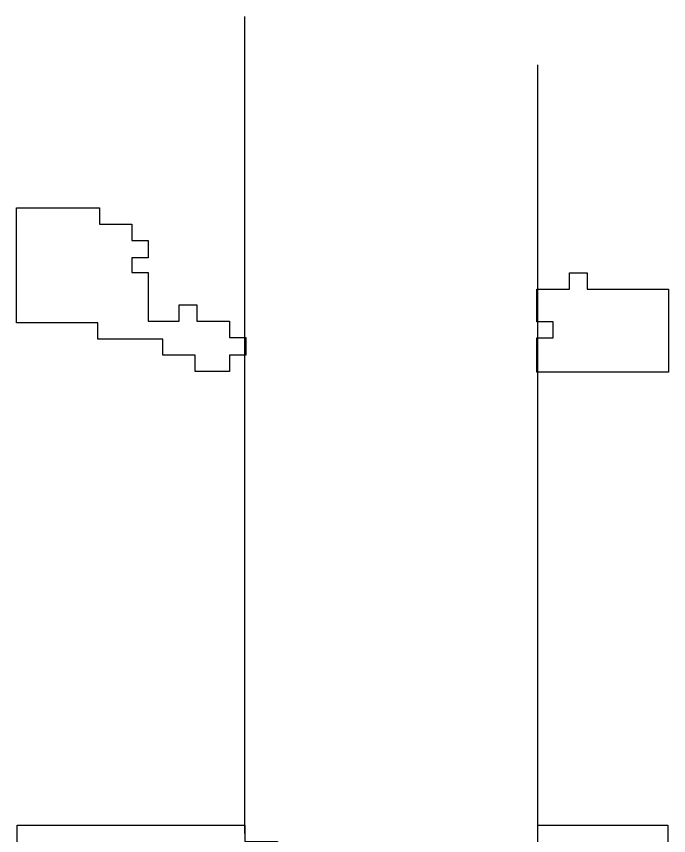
# Model space of a CAD drawing. Header units: metres. Extents: x 1950 to 2882, y 2050 to 2715.
# Drawn here: x 2324.8 to 2445.1, y 2563.8 to 2715 of the extents above; entities that cross this region are included whole.
import ezdxf

# ---------------------------------------------------------------- set-up
doc = ezdxf.new("R2010")
doc.units = ezdxf.units.M
for name, color, linetype in [('BRICK WALLS', 250, 'Continuous'), ('CONTEXT', 250, 'Continuous'), ('OUTLINE', 250, 'Continuous')]:
    doc.layers.add(name, color=color, linetype=linetype)

msp = doc.modelspace()

# ---------------------------------------------------------------- linework, layer by layer
at = {"layer": 'BRICK WALLS'}
for p, q in [((2366.98, 2564.24), (2366.98, 2715)), ((2420.98, 2565.74), (2420.98, 2706.08))]:
    msp.add_line(p, q, dxfattribs=at)
at = {"layer": 'CONTEXT'}
for points in [[(2324.83, 2679.66), (2340.13, 2679.66), (2340.13, 2676.66), (2346.13, 2676.66), (2346.13, 2673.66), (2349.13, 2673.66), (2349.13, 2670.61), (2349.13, 2670.46), (2346.13, 2670.46), (2346.13, 2667.76), (2349.13, 2667.76), (2349.13, 2664.76), (2349.13, 2661.76), (2349.13, 2658.76), (2352.13, 2658.76), (2354.83, 2658.76), (2354.83, 2661.76), (2357.83, 2661.76), (2358.13, 2661.76), (2358.13, 2658.76), (2361.13, 2658.76), (2364.13, 2658.76), (2364.13, 2655.76), (2367.13, 2655.76), (2367.13, 2652.76), (2367.13, 2652.46), (2364.13, 2652.46), (2364.13, 2649.46), (2361.13, 2649.46), (2358.13, 2649.46), (2357.83, 2649.46), (2357.83, 2652.46), (2354.83, 2652.46), (2351.83, 2652.46), (2351.83, 2655.46), (2348.83, 2655.46), (2345.83, 2655.46), (2342.83, 2655.46), (2339.83, 2655.46), (2339.83, 2658.46), (2336.83, 2658.46), (2324.83, 2658.46), (2324.83, 2679.66)], [(2445.13, 2664.66), (2445.13, 2649.36), (2421.13, 2649.36), (2420.83, 2649.36), (2420.83, 2652.36), (2420.83, 2655.36), (2420.83, 2655.66), (2423.83, 2655.66), (2423.83, 2658.66), (2420.83, 2658.66), (2420.83, 2661.66), (2420.83, 2664.66), (2423.83, 2664.66), (2426.83, 2664.66), (2426.83, 2667.66), (2429.83, 2667.66), (2430.13, 2667.66), (2430.13, 2664.66), (2445.13, 2664.66)]]:
    msp.add_lwpolyline(points, dxfattribs=at)
at = {"layer": 'OUTLINE'}
msp.add_lwpolyline([(2324.98, 2526.74), (2324.98, 2541.74), (2333.98, 2541.74), (2333.98, 2547.74), (2324.98, 2547.74), (2324.98, 2565.74), (2366.98, 2565.74), (2366.98, 2562.74), (2372.98, 2562.74), (2372.98, 2559.74), (2381.98, 2559.74), (2381.98, 2556.74), (2411.98, 2556.74), (2411.98, 2559.74), (2420.98, 2559.74), (2420.98, 2565.74), (2444.98, 2565.74), (2444.98, 2547.74), (2420.98, 2547.74), (2420.98, 2541.74), (2444.98, 2541.74), (2444.98, 2526.74), (2324.98, 2526.74)], dxfattribs=at)

doc.saveas('drawing.dxf')
